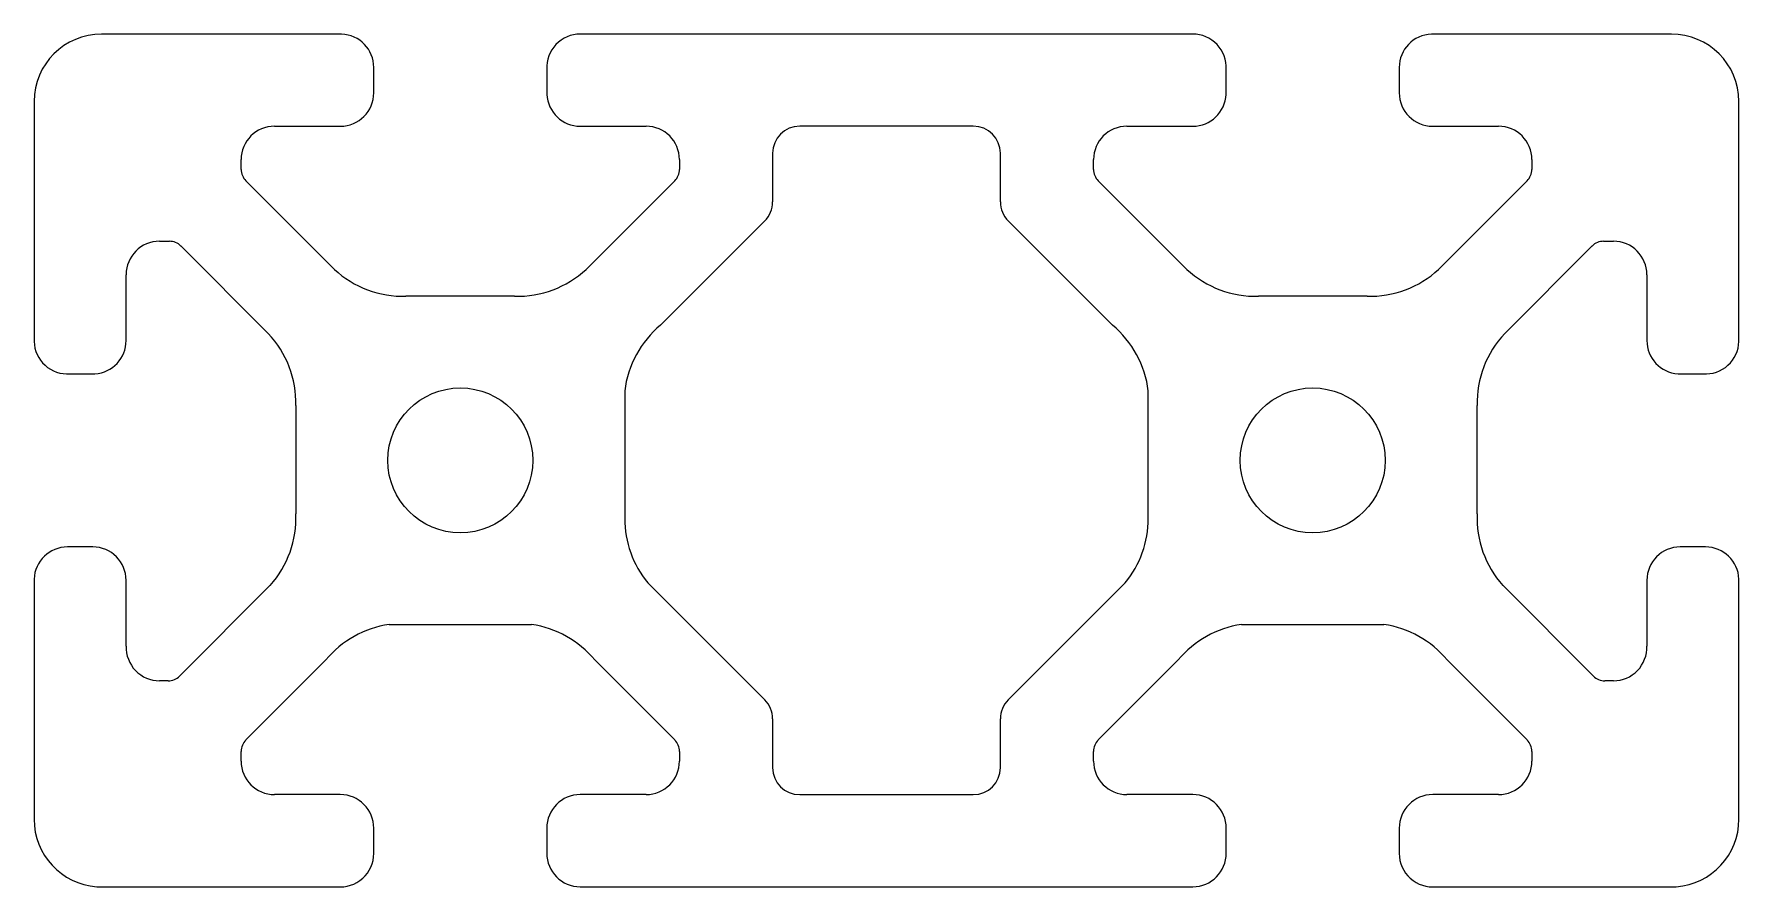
# Model space of a CAD drawing. Header units: millimetres. Extents: x -40 to 40, y -20 to 20.
import ezdxf

# ---------------------------------------------------------------- set-up
doc = ezdxf.new("R2010")
doc.units = ezdxf.units.MM

msp = doc.modelspace()

# ---------------------------------------------------------------- linework, layer by layer
at = {"color": 7, "linetype": 'Continuous', "lineweight": 15}
for p, q in [((-25.57, 20), (-36.83, 20)), ((14.372, 20), (-14.372, 20)), ((36.83, 20), (25.57, 20)), ((-24.06, 17.25), (-24.06, 18.431)), ((24.06, 18.431), (24.06, 17.25)), ((-15.94, 18.353), (-15.94, 17.173)), ((15.94, 17.173), (15.94, 18.353)), ((-40, 16.841), (-40, 5.583)), ((40, 5.583), (40, 16.841)), ((-28.715, 15.68), (-25.63, 15.68)), ((-14.37, 15.68), (-11.285, 15.68)), ((4.072, 15.68), (-4.072, 15.68)), ((11.285, 15.68), (14.37, 15.68)), ((25.63, 15.68), (28.715, 15.68)), ((-5.342, 14.41), (-5.342, 12.13)), ((5.342, 12.13), (5.342, 14.41)), ((-30.285, 13.655), (-30.285, 14.11)), ((-9.715, 14.11), (-9.715, 13.655)), ((9.715, 13.655), (9.715, 14.11)), ((30.285, 14.11), (30.285, 13.655)), ((-25.908, 8.963), (-30.062, 13.117)), ((-9.938, 13.117), (-14.092, 8.963)), ((14.092, 8.963), (9.938, 13.117)), ((30.062, 13.117), (25.908, 8.963)), ((-5.714, 11.232), (-10.599, 6.347)), ((10.599, 6.347), (5.714, 11.232)), ((-34.11, 10.281), (-33.651, 10.281)), ((-33.114, 10.059), (-29.011, 5.956)), ((29.011, 5.956), (33.114, 10.059)), ((33.651, 10.281), (34.11, 10.281)), ((-35.68, 5.626), (-35.68, 8.711)), ((35.68, 8.711), (35.68, 5.626)), ((-17.451, 7.7), (-22.549, 7.7)), ((22.549, 7.7), (17.451, 7.7)), ((-38.324, 4.06), (-37.144, 4.06)), ((37.144, 4.06), (38.324, 4.06)), ((-12.284, 3.259), (-12.284, -2.725)), ((12.284, -2.725), (12.284, 3.259)), ((-27.716, 2.571), (-27.716, -2.502)), ((27.716, -2.502), (27.716, 2.571)), ((-37.25, -4.06), (-38.431, -4.06)), ((38.431, -4.06), (37.25, -4.06)), ((-40, -5.57), (-40, -16.83)), ((40, -16.83), (40, -5.57)), ((-35.68, -8.715), (-35.68, -5.63)), ((-28.915, -5.861), (-33.172, -10.117)), ((-11.201, -5.744), (-5.714, -11.232)), ((5.714, -11.232), (11.201, -5.744)), ((33.172, -10.117), (28.915, -5.861)), ((35.68, -5.63), (35.68, -8.715)), ((-23.342, -7.7), (-16.658, -7.7)), ((16.658, -7.7), (23.342, -7.7)), ((-30.062, -13.117), (-26.31, -9.364)), ((-13.69, -9.364), (-9.938, -13.117)), ((9.938, -13.117), (13.69, -9.364)), ((26.31, -9.364), (30.062, -13.117)), ((-33.709, -10.34), (-34.111, -10.34)), ((34.111, -10.34), (33.709, -10.34)), ((-5.342, -12.13), (-5.342, -14.41)), ((5.342, -14.41), (5.342, -12.13)), ((-30.285, -14.11), (-30.285, -13.655)), ((-9.715, -13.655), (-9.715, -14.11)), ((9.715, -14.11), (9.715, -13.655)), ((30.285, -13.655), (30.285, -14.11)), ((-25.63, -15.68), (-28.715, -15.68)), ((-11.285, -15.68), (-14.37, -15.68)), ((-4.072, -15.68), (4.072, -15.68)), ((14.37, -15.68), (11.285, -15.68)), ((28.715, -15.68), (25.63, -15.68)), ((-24.06, -18.439), (-24.06, -17.25)), ((-15.94, -17.25), (-15.94, -18.43)), ((15.94, -18.43), (15.94, -17.25)), ((24.06, -17.25), (24.06, -18.439)), ((-37.057, -20), (-25.797, -20)), ((-14.37, -20), (14.37, -20)), ((25.797, -20), (37.057, -20))]:
    msp.add_line(p, q, dxfattribs=at)
for centre in [(-20, 0), (20, 0)]:
    msp.add_circle(centre, 3.4, dxfattribs=at)
for centre, radius, start, end in [((-36.83, 16.83), 3.17, 89.99968, 179.80796), ((-25.63, 18.431), 1.57, 0, 87.79341), ((-14.372, 18.43), 1.57, 90, 182.81545), ((14.372, 18.43), 1.57, 357.18455, 90), ((25.63, 18.431), 1.57, 92.20659, 180), ((36.83, 16.83), 3.17, 0.19204, 90.00032), ((-25.63, 17.25), 1.57, 270, 0), ((-14.372, 17.25), 1.57, 182.8154, 270.06916), ((14.372, 17.25), 1.57, 269.93084, 357.1846), ((25.63, 17.25), 1.57, 180, 270), ((-28.715, 14.11), 1.57, 90, 180), ((-11.285, 14.11), 1.57, 0, 90), ((-4.072, 14.41), 1.27, 90, 180), ((4.072, 14.41), 1.27, 0, 90), ((11.285, 14.11), 1.57, 90, 180), ((28.715, 14.11), 1.57, 0, 90), ((-29.525, 13.655), 0.76, 180, 225), ((-10.475, 13.655), 0.76, 315, 0), ((10.475, 13.655), 0.76, 180, 225), ((29.525, 13.655), 0.76, 315, 0), ((-6.612, 12.13), 1.27, 315, 0), ((6.612, 12.13), 1.27, 180, 225), ((-34.11, 8.711), 1.57, 90, 180), ((-33.651, 9.521), 0.76, 45, 90), ((33.651, 9.521), 0.76, 90, 135), ((34.11, 8.711), 1.57, 0, 90), ((-22.681, 12.448), 4.75, 227.20235, 271.58704), ((-17.319, 12.448), 4.75, 268.41296, 312.79765), ((17.319, 12.448), 4.75, 227.20235, 271.58704), ((22.681, 12.448), 4.75, 268.41296, 312.79765), ((-37.25, 5.626), 1.57, 273.8601, 0), ((-32.464, 2.695), 4.75, 358.50652, 43.36667), ((-7.569, 2.689), 4.75, 129.6392, 173.10265), ((7.569, 2.689), 4.75, 6.89735, 50.3608), ((32.464, 2.695), 4.75, 136.63333, 181.49348), ((37.25, 5.626), 1.57, 180, 266.1399), ((-38.431, 5.626), 1.57, 181.60186, 273.88254), ((38.431, 5.626), 1.57, 266.11746, 358.39814), ((-32.462, -2.701), 4.75, 318.29472, 2.3961), ((-7.534, -2.725), 4.75, 180, 219.46492), ((7.534, -2.725), 4.75, 320.53508, 0), ((32.462, -2.701), 4.75, 177.6039, 221.70528), ((-38.431, -5.63), 1.57, 90, 177.79341), ((-37.25, -5.63), 1.57, 360, 90), ((37.25, -5.63), 1.57, 90, 180), ((38.431, -5.63), 1.57, 2.20659, 90), ((-22.657, -12.4), 4.75, 98.29198, 140.26903), ((-17.343, -12.4), 4.75, 39.73097, 81.70802), ((17.343, -12.4), 4.75, 98.29198, 140.26903), ((22.657, -12.4), 4.75, 39.73097, 81.70802), ((-34.111, -8.77), 1.57, 178, 270), ((34.111, -8.77), 1.57, 270, 2), ((-33.709, -9.58), 0.76, 270, 315), ((33.709, -9.58), 0.76, 225, 270), ((-6.612, -12.13), 1.27, 0, 45), ((6.612, -12.13), 1.27, 135, 180), ((-29.525, -13.655), 0.76, 135, 180), ((-10.475, -13.655), 0.76, 0, 45), ((10.475, -13.655), 0.76, 135, 180), ((29.525, -13.655), 0.76, 0, 45), ((-28.715, -14.11), 1.57, 180, 270), ((-11.285, -14.11), 1.57, 270, 0), ((11.285, -14.11), 1.57, 180, 270), ((28.715, -14.11), 1.57, 270, 0), ((-4.072, -14.41), 1.27, 180, 270), ((4.072, -14.41), 1.27, 270, 0), ((-25.63, -17.25), 1.57, 0, 90), ((-14.37, -17.25), 1.57, 90, 180), ((14.37, -17.25), 1.57, 0, 90), ((25.63, -17.25), 1.57, 90, 180), ((-36.83, -16.838), 3.17, 179.85237, 265.88605), ((36.83, -16.838), 3.17, 274.11395, 0.14763), ((-25.63, -18.439), 1.57, 263.89474, 0), ((-14.37, -18.43), 1.57, 180, 270), ((14.37, -18.43), 1.57, 270, 0), ((25.63, -18.439), 1.57, 180, 276.10526)]:
    msp.add_arc(centre, radius, start, end, dxfattribs=at)

doc.saveas('drawing.dxf')
